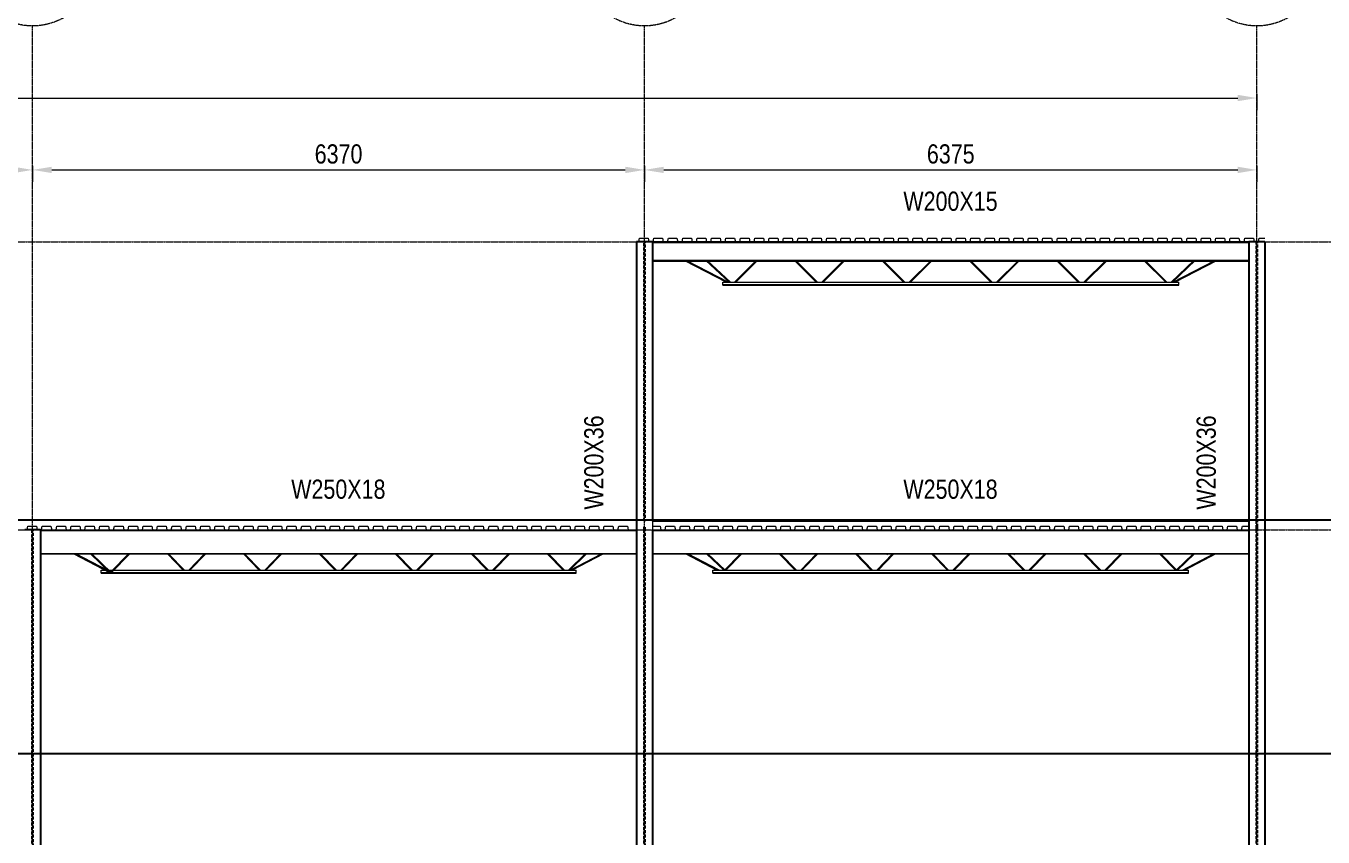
# Model space of a CAD drawing. Header units: millimetres. Extents: x -31954 to 493870, y 99509 to 604061.
# Drawn here: x 305474 to 318977, y 175622 to 184072 of the extents above; entities that cross this region are included whole.
import ezdxf

# ---------------------------------------------------------------- set-up
doc = ezdxf.new("R2010")
doc.units = ezdxf.units.MM
doc.header["$LTSCALE"] = 10
doc.header["$PDMODE"] = 3
doc.header["$PDSIZE"] = 25
doc.linetypes.add('Center', pattern=[2, 1.25, -0.25, 0.25, -0.25])
doc.linetypes.add('Hidden', pattern=[0.375, 0.25, -0.125])
for name, color, linetype, lineweight in [('A-FLOR-LEVL', 6, 'Continuous', 9), ('A-FLOR-OTLN', 6, 'Continuous', 9), ('S-ANNOTATIONS', 1, 'Continuous', 9), ('S-BEAM-STEEL-SECTION', 4, 'Continuous', 20), ('S-COLUMN-STEEL-SECTION', 4, 'Continuous', 25), ('S-GRID', 6, 'Center', 9)]:
    doc.layers.add(name, color=color, linetype=linetype, lineweight=lineweight)
doc.styles.add('AnnoText', font='arial.ttf', dxfattribs={"width": 0.8, "height": 2})
doc.dimstyles.new('DIM ANNO-LR', dxfattribs={"dimscale": 100, "dimtxt": 2, "dimasz": 2, "dimexe": 1.25, "dimexo": 0.625, "dimtad": 1, "dimdec": 0, "dimzin": 9, "dimdsep": 46, "dimtxsty": 'AnnoText', "dimcen": 2.5, "dimclrd": 256, "dimclre": 256, "dimclrt": 256, "dimadec": 0, "dimazin": 0, "dimtfac": 1, "dimtdec": 0, "dimtix": 1, "dimtmove": 2, "dimatfit": 3, "dimfxl": 1, "dimlwd": -1, "dimlwe": -1, "dimarcsym": 0})

# ---------------------------------------------------------------- blocks, each defined once
blk = doc.blocks.new('*D333')
at = {"layer": 'Defpoints', "color": 0, "transparency": 16777216}
for p in [(299168, 182678), (305543, 182678), (305543, 182572)]:
    blk.add_point(p, dxfattribs=at)
at = {"layer": 'S-ANNOTATIONS', "transparency": 16777216}
for p, q in [((299168, 182616), (299168, 182447)), ((299368, 182572), (305343, 182572)), ((305543, 182616), (305543, 182447))]:
    blk.add_line(p, q, dxfattribs=at)
for points in [[(299368, 182605), (299368, 182539), (299168, 182572)], [(305343, 182605), (305343, 182539), (305543, 182572)]]:
    blk.add_solid(points, dxfattribs=at)
at = {"layer": 'S-ANNOTATIONS', "transparency": 16777216, "insert": (302356, 182737), "char_height": 200, "attachment_point": 5, "style": 'AnnoText'}
blk.add_mtext('6375', dxfattribs=at)
blk = doc.blocks.new('*D332')
at = {"layer": 'Defpoints', "color": 0, "transparency": 16777216}
for p in [(305543, 182678), (311913, 182678), (311913, 182572)]:
    blk.add_point(p, dxfattribs=at)
at = {"layer": 'S-ANNOTATIONS', "transparency": 16777216}
for p, q in [((305543, 182616), (305543, 182447)), ((305743, 182572), (311713, 182572)), ((311913, 182616), (311913, 182447))]:
    blk.add_line(p, q, dxfattribs=at)
for points in [[(305743, 182605), (305743, 182539), (305543, 182572)], [(311713, 182605), (311713, 182539), (311913, 182572)]]:
    blk.add_solid(points, dxfattribs=at)
at = {"layer": 'S-ANNOTATIONS', "transparency": 16777216, "insert": (308728, 182737), "char_height": 200, "attachment_point": 5, "style": 'AnnoText'}
blk.add_mtext('6370', dxfattribs=at)
blk = doc.blocks.new('*D331')
at = {"layer": 'Defpoints', "color": 0, "transparency": 16777216}
for p in [(311913, 182678), (318288, 182678), (318288, 182572)]:
    blk.add_point(p, dxfattribs=at)
at = {"layer": 'S-ANNOTATIONS', "transparency": 16777216}
for p, q in [((311913, 182616), (311913, 182447)), ((312113, 182572), (318088, 182572)), ((318288, 182616), (318288, 182447))]:
    blk.add_line(p, q, dxfattribs=at)
for points in [[(312113, 182605), (312113, 182539), (311913, 182572)], [(318088, 182605), (318088, 182539), (318288, 182572)]]:
    blk.add_solid(points, dxfattribs=at)
at = {"layer": 'S-ANNOTATIONS', "transparency": 16777216, "insert": (315101, 182737), "char_height": 200, "attachment_point": 5, "style": 'AnnoText'}
blk.add_mtext('6375', dxfattribs=at)
blk = doc.blocks.new('*D330')
at = {"layer": 'Defpoints', "color": 0, "transparency": 16777216}
for p in [(291223, 183427), (318288, 183427), (318288, 183321)]:
    blk.add_point(p, dxfattribs=at)
at = {"layer": 'S-ANNOTATIONS', "transparency": 16777216}
for p, q in [((291223, 183365), (291223, 183196)), ((291423, 183321), (318088, 183321)), ((318288, 183365), (318288, 183196))]:
    blk.add_line(p, q, dxfattribs=at)
for points in [[(291423, 183354), (291423, 183288), (291223, 183321)], [(318088, 183354), (318088, 183288), (318288, 183321)]]:
    blk.add_solid(points, dxfattribs=at)
at = {"layer": 'S-ANNOTATIONS', "transparency": 16777216, "insert": (304756, 183486), "char_height": 200, "attachment_point": 5, "style": 'AnnoText'}
blk.add_mtext('27065', dxfattribs=at)
blk = doc.blocks.new('Grid - M_Grid Head - Circle-10837-South Elevation')
at = {"layer": 'S-GRID'}
blk.add_circle((-17989, 15650), 650, dxfattribs=at)

msp = doc.modelspace()

# ---------------------------------------------------------------- linework, layer by layer
at = {"layer": 'A-FLOR-LEVL', "linetype": 'Center'}
for p, q in [((287753.2, 181822), (325785.7, 181822)), ((287753.2, 178822), (325785.7, 178822))]:
    msp.add_line(p, q, dxfattribs=at)
at = {"layer": 'A-FLOR-OTLN'}
for p, q in [((311831.1, 181822), (311853.6, 181822)), ((311853.6, 181822), (311861.1, 181862)), ((311861.1, 181862), (311951.1, 181862)), ((311951.1, 181862), (311958.6, 181822)), ((311958.6, 181822), (312003.6, 181822)), ((312003.6, 181822), (312011.1, 181862)), ((312011.1, 181862), (312101.1, 181862)), ((312101.1, 181862), (312108.6, 181822)), ((312108.6, 181822), (312153.6, 181822)), ((312153.6, 181822), (312161.1, 181862)), ((312161.1, 181862), (312251.1, 181862)), ((312251.1, 181862), (312258.6, 181822)), ((312258.6, 181822), (312303.6, 181822)), ((312303.6, 181822), (312311.1, 181862)), ((312311.1, 181862), (312401.1, 181862)), ((312401.1, 181862), (312408.6, 181822)), ((312408.6, 181822), (312453.6, 181822)), ((312453.6, 181822), (312461.1, 181862)), ((312461.1, 181862), (312551.1, 181862)), ((312551.1, 181862), (312558.6, 181822)), ((312558.6, 181822), (312603.6, 181822)), ((312603.6, 181822), (312611.1, 181862)), ((312611.1, 181862), (312701.1, 181862)), ((312701.1, 181862), (312708.6, 181822)), ((312708.6, 181822), (312753.6, 181822)), ((312753.6, 181822), (312761.1, 181862)), ((312761.1, 181862), (312851.1, 181862)), ((312851.1, 181862), (312858.6, 181822)), ((312858.6, 181822), (312903.6, 181822)), ((312903.6, 181822), (312911.1, 181862)), ((312911.1, 181862), (313001.1, 181862)), ((313001.1, 181862), (313008.6, 181822)), ((313008.6, 181822), (313053.6, 181822)), ((313053.6, 181822), (313061.1, 181862)), ((313061.1, 181862), (313151.1, 181862)), ((313151.1, 181862), (313158.6, 181822)), ((313158.6, 181822), (313203.6, 181822)), ((313203.6, 181822), (313211.1, 181862)), ((313211.1, 181862), (313301.1, 181862)), ((313301.1, 181862), (313308.6, 181822)), ((313308.6, 181822), (313353.6, 181822)), ((313353.6, 181822), (313361.1, 181862)), ((313361.1, 181862), (313451.1, 181862)), ((313451.1, 181862), (313458.6, 181822)), ((313458.6, 181822), (313503.6, 181822)), ((313503.6, 181822), (313511.1, 181862)), ((313511.1, 181862), (313601.1, 181862)), ((313601.1, 181862), (313608.6, 181822)), ((313608.6, 181822), (313653.6, 181822)), ((313653.6, 181822), (313661.1, 181862)), ((313661.1, 181862), (313751.1, 181862)), ((313751.1, 181862), (313758.6, 181822)), ((313758.6, 181822), (313803.6, 181822)), ((313803.6, 181822), (313811.1, 181862)), ((313811.1, 181862), (313901.1, 181862)), ((313901.1, 181862), (313908.6, 181822)), ((313908.6, 181822), (313953.6, 181822)), ((313953.6, 181822), (313961.1, 181862)), ((313961.1, 181862), (314051.1, 181862)), ((314051.1, 181862), (314058.6, 181822)), ((314058.6, 181822), (314103.6, 181822)), ((314103.6, 181822), (314111.1, 181862)), ((314111.1, 181862), (314201.1, 181862)), ((314201.1, 181862), (314208.6, 181822)), ((314208.6, 181822), (314253.6, 181822)), ((314253.6, 181822), (314261.1, 181862)), ((314261.1, 181862), (314351.1, 181862)), ((314351.1, 181862), (314358.6, 181822)), ((314358.6, 181822), (314403.6, 181822)), ((314403.6, 181822), (314411.1, 181862)), ((314411.1, 181862), (314501.1, 181862)), ((314501.1, 181862), (314508.6, 181822)), ((314508.6, 181822), (314553.6, 181822)), ((314553.6, 181822), (314561.1, 181862)), ((314561.1, 181862), (314651.1, 181862)), ((314651.1, 181862), (314658.6, 181822)), ((314658.6, 181822), (314703.6, 181822)), ((314703.6, 181822), (314711.1, 181862)), ((314711.1, 181862), (314801.1, 181862)), ((314801.1, 181862), (314808.6, 181822)), ((314808.6, 181822), (314853.6, 181822)), ((314853.6, 181822), (314861.1, 181862)), ((314861.1, 181862), (314951.1, 181862)), ((314951.1, 181862), (314958.6, 181822)), ((314958.6, 181822), (315003.6, 181822)), ((315003.6, 181822), (315011.1, 181862)), ((315011.1, 181862), (315101.1, 181862)), ((315101.1, 181862), (315108.6, 181822)), ((315108.6, 181822), (315153.6, 181822)), ((315153.6, 181822), (315161.1, 181862)), ((315161.1, 181862), (315251.1, 181862)), ((315251.1, 181862), (315258.6, 181822)), ((315258.6, 181822), (315303.6, 181822)), ((315303.6, 181822), (315311.1, 181862)), ((315311.1, 181862), (315401.1, 181862)), ((315401.1, 181862), (315408.6, 181822)), ((315408.6, 181822), (315453.6, 181822)), ((315453.6, 181822), (315461.1, 181862)), ((315461.1, 181862), (315551.1, 181862)), ((315551.1, 181862), (315558.6, 181822)), ((315558.6, 181822), (315603.6, 181822)), ((315603.6, 181822), (315611.1, 181862)), ((315611.1, 181862), (315701.1, 181862)), ((315701.1, 181862), (315708.6, 181822)), ((315708.6, 181822), (315753.6, 181822)), ((315753.6, 181822), (315761.1, 181862)), ((315761.1, 181862), (315851.1, 181862)), ((315851.1, 181862), (315858.6, 181822)), ((315858.6, 181822), (315903.6, 181822)), ((315903.6, 181822), (315911.1, 181862)), ((315911.1, 181862), (316001.1, 181862)), ((316001.1, 181862), (316008.6, 181822)), ((316008.6, 181822), (316053.6, 181822)), ((316053.6, 181822), (316061.1, 181862)), ((316061.1, 181862), (316151.1, 181862)), ((316151.1, 181862), (316158.6, 181822)), ((316158.6, 181822), (316203.6, 181822)), ((316203.6, 181822), (316211.1, 181862)), ((316211.1, 181862), (316301.1, 181862)), ((316301.1, 181862), (316308.6, 181822)), ((316308.6, 181822), (316353.6, 181822)), ((316353.6, 181822), (316361.1, 181862)), ((316361.1, 181862), (316451.1, 181862)), ((316451.1, 181862), (316458.6, 181822)), ((316458.6, 181822), (316503.6, 181822)), ((316503.6, 181822), (316511.1, 181862)), ((316511.1, 181862), (316601.1, 181862)), ((316601.1, 181862), (316608.6, 181822)), ((316608.6, 181822), (316653.6, 181822)), ((316653.6, 181822), (316661.1, 181862)), ((316661.1, 181862), (316751.1, 181862)), ((316751.1, 181862), (316758.6, 181822)), ((316758.6, 181822), (316803.6, 181822)), ((316803.6, 181822), (316811.1, 181862)), ((316811.1, 181862), (316901.1, 181862)), ((316901.1, 181862), (316908.6, 181822)), ((316908.6, 181822), (316953.6, 181822)), ((316953.6, 181822), (316961.1, 181862)), ((316961.1, 181862), (317051.1, 181862)), ((317051.1, 181862), (317058.6, 181822)), ((317058.6, 181822), (317103.6, 181822)), ((317103.6, 181822), (317111.1, 181862)), ((317111.1, 181862), (317201.1, 181862)), ((317201.1, 181862), (317208.6, 181822)), ((317208.6, 181822), (317253.6, 181822)), ((317253.6, 181822), (317261.1, 181862)), ((317261.1, 181862), (317351.1, 181862)), ((317351.1, 181862), (317358.6, 181822)), ((317358.6, 181822), (317403.6, 181822)), ((317403.6, 181822), (317411.1, 181862)), ((317411.1, 181862), (317501.1, 181862)), ((317501.1, 181862), (317508.6, 181822)), ((317508.6, 181822), (317553.6, 181822)), ((317553.6, 181822), (317561.1, 181862)), ((317561.1, 181862), (317651.1, 181862)), ((317651.1, 181862), (317658.6, 181822)), ((317658.6, 181822), (317703.6, 181822)), ((317703.6, 181822), (317711.1, 181862)), ((317711.1, 181862), (317801.1, 181862)), ((317801.1, 181862), (317808.6, 181822)), ((317808.6, 181822), (317853.6, 181822)), ((317853.6, 181822), (317861.1, 181862)), ((317861.1, 181862), (317951.1, 181862)), ((317951.1, 181862), (317958.6, 181822)), ((317958.6, 181822), (318003.6, 181822)), ((318003.6, 181822), (318011.1, 181862)), ((318011.1, 181862), (318101.1, 181862)), ((318101.1, 181862), (318108.6, 181822)), ((318108.6, 181822), (318153.6, 181822)), ((318153.6, 181822), (318161.1, 181862)), ((318161.1, 181862), (318251.1, 181862)), ((318251.1, 181862), (318258.6, 181822)), ((318258.6, 181822), (318303.6, 181822)), ((318303.6, 181822), (318311.1, 181862)), ((318311.1, 181862), (318370.1, 181862)), ((305441.6, 178822), (305486.6, 178822)), ((305486.6, 178822), (305494.1, 178860)), ((305494.1, 178860), (305584.1, 178860)), ((305584.1, 178860), (305591.6, 178822)), ((305591.6, 178822), (305636.6, 178822)), ((305636.6, 178822), (305644.1, 178860)), ((305644.1, 178860), (305734.1, 178860)), ((305734.1, 178860), (305741.6, 178822)), ((305741.6, 178822), (305786.6, 178822)), ((305786.6, 178822), (305794.1, 178860)), ((305794.1, 178860), (305884.1, 178860)), ((305884.1, 178860), (305891.6, 178822)), ((305891.6, 178822), (305936.6, 178822)), ((305936.6, 178822), (305944.1, 178860)), ((305944.1, 178860), (306034.1, 178860)), ((306034.1, 178860), (306041.6, 178822)), ((306041.6, 178822), (306086.6, 178822)), ((306086.6, 178822), (306094.1, 178860)), ((306094.1, 178860), (306184.1, 178860)), ((306184.1, 178860), (306191.6, 178822)), ((306191.6, 178822), (306236.6, 178822)), ((306236.6, 178822), (306244.1, 178860)), ((306244.1, 178860), (306334.1, 178860)), ((306334.1, 178860), (306341.6, 178822)), ((306341.6, 178822), (306386.6, 178822)), ((306386.6, 178822), (306394.1, 178860)), ((306394.1, 178860), (306484.1, 178860)), ((306484.1, 178860), (306491.6, 178822)), ((306491.6, 178822), (306536.6, 178822)), ((306536.6, 178822), (306544.1, 178860)), ((306544.1, 178860), (306634.1, 178860)), ((306634.1, 178860), (306641.6, 178822)), ((306641.6, 178822), (306686.6, 178822)), ((306686.6, 178822), (306694.1, 178860)), ((306694.1, 178860), (306784.1, 178860)), ((306784.1, 178860), (306791.6, 178822)), ((306791.6, 178822), (306836.6, 178822)), ((306836.6, 178822), (306844.1, 178860)), ((306844.1, 178860), (306934.1, 178860)), ((306934.1, 178860), (306941.6, 178822)), ((306941.6, 178822), (306986.6, 178822)), ((306986.6, 178822), (306994.1, 178860)), ((306994.1, 178860), (307084.1, 178860)), ((307084.1, 178860), (307091.6, 178822)), ((307091.6, 178822), (307136.6, 178822)), ((307136.6, 178822), (307144.1, 178860)), ((307144.1, 178860), (307234.1, 178860)), ((307234.1, 178860), (307241.6, 178822)), ((307241.6, 178822), (307286.6, 178822)), ((307286.6, 178822), (307294.1, 178860)), ((307294.1, 178860), (307384.1, 178860)), ((307384.1, 178860), (307391.6, 178822)), ((307391.6, 178822), (307436.6, 178822)), ((307436.6, 178822), (307444.1, 178860)), ((307444.1, 178860), (307534.1, 178860)), ((307534.1, 178860), (307541.6, 178822)), ((307541.6, 178822), (307586.6, 178822)), ((307586.6, 178822), (307594.1, 178860)), ((307594.1, 178860), (307684.1, 178860)), ((307684.1, 178860), (307691.6, 178822)), ((307691.6, 178822), (307736.6, 178822)), ((307736.6, 178822), (307744.1, 178860)), ((307744.1, 178860), (307834.1, 178860)), ((307834.1, 178860), (307841.6, 178822)), ((307841.6, 178822), (307886.6, 178822)), ((307886.6, 178822), (307894.1, 178860)), ((307894.1, 178860), (307984.1, 178860)), ((307984.1, 178860), (307991.6, 178822)), ((307991.6, 178822), (308036.6, 178822)), ((308036.6, 178822), (308044.1, 178860)), ((308044.1, 178860), (308134.1, 178860)), ((308134.1, 178860), (308141.6, 178822)), ((308141.6, 178822), (308186.6, 178822)), ((308186.6, 178822), (308194.1, 178860)), ((308194.1, 178860), (308284.1, 178860)), ((308284.1, 178860), (308291.6, 178822)), ((308291.6, 178822), (308336.6, 178822)), ((308336.6, 178822), (308344.1, 178860)), ((308344.1, 178860), (308434.1, 178860)), ((308434.1, 178860), (308441.6, 178822)), ((308441.6, 178822), (308486.6, 178822)), ((308486.6, 178822), (308494.1, 178860)), ((308494.1, 178860), (308584.1, 178860)), ((308584.1, 178860), (308591.6, 178822)), ((308591.6, 178822), (308636.6, 178822)), ((308636.6, 178822), (308644.1, 178860)), ((308644.1, 178860), (308734.1, 178860)), ((308734.1, 178860), (308741.6, 178822)), ((308741.6, 178822), (308786.6, 178822)), ((308786.6, 178822), (308794.1, 178860)), ((308794.1, 178860), (308884.1, 178860)), ((308884.1, 178860), (308891.6, 178822)), ((308891.6, 178822), (308936.6, 178822)), ((308936.6, 178822), (308944.1, 178860)), ((308944.1, 178860), (309034.1, 178860)), ((309034.1, 178860), (309041.6, 178822)), ((309041.6, 178822), (309086.6, 178822)), ((309086.6, 178822), (309094.1, 178860)), ((309094.1, 178860), (309184.1, 178860)), ((309184.1, 178860), (309191.6, 178822)), ((309191.6, 178822), (309236.6, 178822)), ((309236.6, 178822), (309244.1, 178860)), ((309244.1, 178860), (309334.1, 178860)), ((309334.1, 178860), (309341.6, 178822)), ((309341.6, 178822), (309386.6, 178822)), ((309386.6, 178822), (309394.1, 178860)), ((309394.1, 178860), (309484.1, 178860)), ((309484.1, 178860), (309491.6, 178822)), ((309491.6, 178822), (309536.6, 178822)), ((309536.6, 178822), (309544.1, 178860)), ((309544.1, 178860), (309634.1, 178860)), ((309634.1, 178860), (309641.6, 178822)), ((309641.6, 178822), (309686.6, 178822)), ((309686.6, 178822), (309694.1, 178860)), ((309694.1, 178860), (309784.1, 178860)), ((309784.1, 178860), (309791.6, 178822)), ((309791.6, 178822), (309836.6, 178822)), ((309836.6, 178822), (309844.1, 178860)), ((309844.1, 178860), (309934.1, 178860)), ((309934.1, 178860), (309941.6, 178822)), ((309941.6, 178822), (309986.6, 178822)), ((309986.6, 178822), (309994.1, 178860)), ((309994.1, 178860), (310084.1, 178860)), ((310084.1, 178860), (310091.6, 178822)), ((310091.6, 178822), (310136.6, 178822)), ((310136.6, 178822), (310144.1, 178860)), ((310144.1, 178860), (310234.1, 178860)), ((310234.1, 178860), (310241.6, 178822)), ((310241.6, 178822), (310286.6, 178822)), ((310286.6, 178822), (310294.1, 178860)), ((310294.1, 178860), (310384.1, 178860)), ((310384.1, 178860), (310391.6, 178822)), ((310391.6, 178822), (310436.6, 178822)), ((310436.6, 178822), (310444.1, 178860)), ((310444.1, 178860), (310534.1, 178860)), ((310534.1, 178860), (310541.6, 178822)), ((310541.6, 178822), (310586.6, 178822)), ((310586.6, 178822), (310594.1, 178860)), ((310594.1, 178860), (310684.1, 178860)), ((310684.1, 178860), (310691.6, 178822)), ((310691.6, 178822), (310736.6, 178822)), ((310736.6, 178822), (310744.1, 178860)), ((310744.1, 178860), (310834.1, 178860)), ((310834.1, 178860), (310841.6, 178822)), ((310841.6, 178822), (310886.6, 178822)), ((310886.6, 178822), (310894.1, 178860)), ((310894.1, 178860), (310984.1, 178860)), ((310984.1, 178860), (310991.6, 178822)), ((310991.6, 178822), (311036.6, 178822)), ((311036.6, 178822), (311044.1, 178860)), ((311044.1, 178860), (311134.1, 178860)), ((311134.1, 178860), (311141.6, 178822)), ((311141.6, 178822), (311186.6, 178822)), ((311186.6, 178822), (311194.1, 178860)), ((311194.1, 178860), (311284.1, 178860)), ((311284.1, 178860), (311291.6, 178822)), ((311291.6, 178822), (311336.6, 178822)), ((311336.6, 178822), (311344.1, 178860)), ((311344.1, 178860), (311434.1, 178860)), ((311434.1, 178860), (311441.6, 178822)), ((311441.6, 178822), (311486.6, 178822)), ((311486.6, 178822), (311494.1, 178860)), ((311494.1, 178860), (311584.1, 178860)), ((311584.1, 178860), (311591.6, 178822)), ((311591.6, 178822), (311636.6, 178822)), ((311636.6, 178822), (311644.1, 178860)), ((311644.1, 178860), (311734.1, 178860)), ((311734.1, 178860), (311741.6, 178822)), ((311741.6, 178822), (311978.1, 178822)), ((311828.9, 178822), (311830.6, 178830.6)), ((311933.9, 178822), (311978.9, 178822)), ((311995.6, 178912), (318205.6, 178912)), ((311995.6, 178912), (311995.6, 178822)), ((311995.6, 178860), (312076.4, 178860)), ((312076.4, 178860), (312083.9, 178822)), ((312083.9, 178822), (312128.9, 178822)), ((312128.9, 178822), (312136.4, 178860)), ((312136.4, 178860), (312226.4, 178860)), ((312226.4, 178860), (312233.9, 178822)), ((312233.9, 178822), (312278.9, 178822)), ((312278.9, 178822), (312286.4, 178860)), ((312286.4, 178860), (312376.4, 178860)), ((312376.4, 178860), (312383.9, 178822)), ((312383.9, 178822), (312428.9, 178822)), ((312428.9, 178822), (312436.4, 178860)), ((312436.4, 178860), (312526.4, 178860)), ((312526.4, 178860), (312533.9, 178822)), ((312533.9, 178822), (312578.9, 178822)), ((312578.9, 178822), (312586.4, 178860)), ((312586.4, 178860), (312676.4, 178860)), ((312676.4, 178860), (312683.9, 178822)), ((312683.9, 178822), (312728.9, 178822)), ((312728.9, 178822), (312736.4, 178860)), ((312736.4, 178860), (312826.4, 178860)), ((312826.4, 178860), (312833.9, 178822)), ((312833.9, 178822), (312878.9, 178822)), ((312878.9, 178822), (312886.4, 178860)), ((312886.4, 178860), (312976.4, 178860)), ((312976.4, 178860), (312983.9, 178822)), ((312983.9, 178822), (313028.9, 178822)), ((313028.9, 178822), (313036.4, 178860)), ((313036.4, 178860), (313126.4, 178860)), ((313126.4, 178860), (313133.9, 178822)), ((313133.9, 178822), (313178.9, 178822)), ((313178.9, 178822), (313186.4, 178860)), ((313186.4, 178860), (313276.4, 178860)), ((313276.4, 178860), (313283.9, 178822)), ((313283.9, 178822), (313328.9, 178822)), ((313328.9, 178822), (313336.4, 178860)), ((313336.4, 178860), (313426.4, 178860)), ((313426.4, 178860), (313433.9, 178822)), ((313433.9, 178822), (313478.9, 178822)), ((313478.9, 178822), (313486.4, 178860)), ((313486.4, 178860), (313576.4, 178860)), ((313576.4, 178860), (313583.9, 178822)), ((313583.9, 178822), (313628.9, 178822)), ((313628.9, 178822), (313636.4, 178860)), ((313636.4, 178860), (313726.4, 178860)), ((313726.4, 178860), (313733.9, 178822)), ((313733.9, 178822), (313778.9, 178822)), ((313778.9, 178822), (313786.4, 178860)), ((313786.4, 178860), (313876.4, 178860)), ((313876.4, 178860), (313883.9, 178822)), ((313883.9, 178822), (313928.9, 178822)), ((313928.9, 178822), (313936.4, 178860)), ((313936.4, 178860), (314026.4, 178860)), ((314026.4, 178860), (314033.9, 178822)), ((314033.9, 178822), (314078.9, 178822)), ((314078.9, 178822), (314086.4, 178860)), ((314086.4, 178860), (314176.4, 178860)), ((314176.4, 178860), (314183.9, 178822)), ((314183.9, 178822), (314228.9, 178822)), ((314228.9, 178822), (314236.4, 178860)), ((314236.4, 178860), (314326.4, 178860)), ((314326.4, 178860), (314333.9, 178822)), ((314333.9, 178822), (314378.9, 178822)), ((314378.9, 178822), (314386.4, 178860)), ((314386.4, 178860), (314476.4, 178860)), ((314476.4, 178860), (314483.9, 178822)), ((314483.9, 178822), (314528.9, 178822)), ((314528.9, 178822), (314536.4, 178860)), ((314536.4, 178860), (314626.4, 178860)), ((314626.4, 178860), (314633.9, 178822)), ((314633.9, 178822), (314678.9, 178822)), ((314678.9, 178822), (314686.4, 178860)), ((314686.4, 178860), (314776.4, 178860)), ((314776.4, 178860), (314783.9, 178822)), ((314783.9, 178822), (314828.9, 178822)), ((314828.9, 178822), (314836.4, 178860)), ((314836.4, 178860), (314926.4, 178860)), ((314926.4, 178860), (314933.9, 178822)), ((314933.9, 178822), (314978.9, 178822)), ((314978.9, 178822), (314986.4, 178860)), ((314986.4, 178860), (315076.4, 178860)), ((315076.4, 178860), (315083.9, 178822)), ((315083.9, 178822), (315128.9, 178822)), ((315128.9, 178822), (315136.4, 178860)), ((315136.4, 178860), (315226.4, 178860)), ((315226.4, 178860), (315233.9, 178822)), ((315233.9, 178822), (315278.9, 178822)), ((315278.9, 178822), (315286.4, 178860)), ((315286.4, 178860), (315376.4, 178860)), ((315376.4, 178860), (315383.9, 178822)), ((315383.9, 178822), (315428.9, 178822)), ((315428.9, 178822), (315436.4, 178860)), ((315436.4, 178860), (315526.4, 178860)), ((315526.4, 178860), (315533.9, 178822)), ((315533.9, 178822), (315578.9, 178822)), ((315578.9, 178822), (315586.4, 178860)), ((315586.4, 178860), (315676.4, 178860)), ((315676.4, 178860), (315683.9, 178822)), ((315683.9, 178822), (315728.9, 178822)), ((315728.9, 178822), (315736.4, 178860)), ((315736.4, 178860), (315826.4, 178860)), ((315826.4, 178860), (315833.9, 178822)), ((315833.9, 178822), (315878.9, 178822)), ((315878.9, 178822), (315886.4, 178860)), ((315886.4, 178860), (315976.4, 178860)), ((315976.4, 178860), (315983.9, 178822)), ((315983.9, 178822), (316028.9, 178822)), ((316028.9, 178822), (316036.4, 178860)), ((316036.4, 178860), (316126.4, 178860)), ((316126.4, 178860), (316133.9, 178822)), ((316133.9, 178822), (316178.9, 178822)), ((316178.9, 178822), (316186.4, 178860)), ((316186.4, 178860), (316276.4, 178860)), ((316276.4, 178860), (316283.9, 178822)), ((316283.9, 178822), (316328.9, 178822)), ((316328.9, 178822), (316336.4, 178860)), ((316336.4, 178860), (316426.4, 178860)), ((316426.4, 178860), (316433.9, 178822)), ((316433.9, 178822), (316478.9, 178822)), ((316478.9, 178822), (316486.4, 178860)), ((316486.4, 178860), (316576.4, 178860)), ((316576.4, 178860), (316583.9, 178822)), ((316583.9, 178822), (316628.9, 178822)), ((316628.9, 178822), (316636.4, 178860)), ((316636.4, 178860), (316726.4, 178860)), ((316726.4, 178860), (316733.9, 178822)), ((316733.9, 178822), (316778.9, 178822)), ((316778.9, 178822), (316786.4, 178860)), ((316786.4, 178860), (316876.4, 178860)), ((316876.4, 178860), (316883.9, 178822)), ((316883.9, 178822), (316928.9, 178822)), ((316928.9, 178822), (316936.4, 178860)), ((316936.4, 178860), (317026.4, 178860)), ((317026.4, 178860), (317033.9, 178822)), ((317033.9, 178822), (317078.9, 178822)), ((317078.9, 178822), (317086.4, 178860)), ((317086.4, 178860), (317176.4, 178860)), ((317176.4, 178860), (317183.9, 178822)), ((317183.9, 178822), (317228.9, 178822)), ((317228.9, 178822), (317236.4, 178860)), ((317236.4, 178860), (317326.4, 178860)), ((317326.4, 178860), (317333.9, 178822)), ((317333.9, 178822), (317378.9, 178822)), ((317378.9, 178822), (317386.4, 178860)), ((317386.4, 178860), (317476.4, 178860)), ((317476.4, 178860), (317483.9, 178822)), ((317483.9, 178822), (317528.9, 178822)), ((317528.9, 178822), (317536.4, 178860)), ((317536.4, 178860), (317626.4, 178860)), ((317626.4, 178860), (317633.9, 178822)), ((317633.9, 178822), (317678.9, 178822)), ((317678.9, 178822), (317686.4, 178860)), ((317686.4, 178860), (317776.4, 178860)), ((317776.4, 178860), (317783.9, 178822)), ((317783.9, 178822), (317828.9, 178822)), ((317828.9, 178822), (317836.4, 178860)), ((317836.4, 178860), (317926.4, 178860)), ((317926.4, 178860), (317933.9, 178822)), ((317933.9, 178822), (317978.9, 178822)), ((317933.9, 178822), (317978.9, 178822)), ((317978.9, 178822), (317986.4, 178860)), ((317986.4, 178860), (318076.4, 178860)), ((318076.4, 178860), (318083.9, 178822)), ((318083.9, 178822), (318128.9, 178822)), ((318083.9, 178822), (318128.9, 178822)), ((318128.9, 178822), (318136.4, 178860)), ((318136.4, 178860), (318205.6, 178860)), ((318233.9, 178822), (318278.9, 178822))]:
    msp.add_line(p, q, dxfattribs=at)
at = {"layer": 'Defpoints'}
for points in [[(320057.4, 178375.3), (320057.4, 178924.8), (290440.7, 178924.8), (290440.7, 178375.3)], [(320057.4, 175938.9), (320057.4, 176488.5), (290440.7, 176488.5), (290440.7, 175938.9)]]:
    msp.add_lwpolyline(points, dxfattribs=at)
at = {"layer": 'S-BEAM-STEEL-SECTION'}
for p, q in [((311995.6, 181622), (311995.6, 181822)), ((318205.6, 181822), (311995.6, 181822)), ((311995.6, 181816.8), (318205.6, 181816.8)), ((318205.6, 181622), (318205.6, 181822)), ((318205.6, 181627.2), (311995.6, 181627.2)), ((311995.6, 181622), (318205.6, 181622)), ((312329.4, 181629), (312766.9, 181404)), ((312350.2, 181629), (312787.6, 181404)), ((312792.7, 181404), (312551.9, 181629)), ((312565.8, 181629), (312806.6, 181404)), ((312849.4, 181404), (313076.5, 181629)), ((313090, 181629), (312862.9, 181404)), ((313700.7, 181404), (313473.7, 181629)), ((313487.2, 181629), (313714.2, 181404)), ((313758.8, 181404), (313985.9, 181629)), ((313999.4, 181629), (313772.3, 181404)), ((314610.1, 181404), (314383.1, 181629)), ((314396.6, 181629), (314623.6, 181404)), ((314668.2, 181404), (314895.3, 181629)), ((314908.8, 181629), (314681.7, 181404)), ((315519.5, 181404), (315292.5, 181629)), ((315306, 181629), (315533, 181404)), ((315577.6, 181404), (315804.7, 181629)), ((315818.2, 181629), (315591.1, 181404)), ((316428.9, 181404), (316201.9, 181629)), ((316215.4, 181629), (316442.4, 181404)), ((316487, 181404), (316714.1, 181629)), ((316727.6, 181629), (316500.5, 181404)), ((317338.3, 181404), (317111.3, 181629)), ((317124.8, 181629), (317351.8, 181404)), ((317394.3, 181404), (317631.9, 181629)), ((317408.1, 181404), (317645.7, 181629)), ((317413.6, 181404), (317851.1, 181629)), ((317434.4, 181404), (317871.9, 181629)), ((312727.1, 181372), (312727.1, 181404)), ((312727.1, 181404), (317474.1, 181404)), ((312727.1, 181378.5), (317474.1, 181378.5)), ((312727.1, 181372), (317474.1, 181372)), ((317474.1, 181372), (317474.1, 181404)), ((305625.6, 178571), (305625.6, 178822)), ((305625.6, 178822), (311830.6, 178822)), ((305625.6, 178816.7), (311830.6, 178816.7)), ((311830.6, 178571), (311830.6, 178822)), ((311830.6, 178816.7), (311830.6, 178822)), ((311995.6, 178571), (311995.6, 178822)), ((311995.6, 178822), (318205.6, 178822)), ((311995.6, 178816.7), (318205.6, 178816.7)), ((318205.6, 178571), (318205.6, 178804)), ((318205.9, 178790), (318205.6, 178790)), ((318205.9, 178765), (318205.6, 178765)), ((318205.9, 178758.5), (318205.6, 178758.5)), ((305625.6, 178576.3), (311830.6, 178576.3)), ((305625.6, 178571), (311830.6, 178571)), ((305971.7, 178571), (306344.5, 178378.5)), ((306327.4, 178398), (305992.4, 178571)), ((306144.3, 178571), (306348.1, 178378.5)), ((306361.9, 178378.5), (306158.2, 178571)), ((306542.2, 178571), (306356.7, 178383.4)), ((306365.1, 178378.5), (306555.6, 178571)), ((306945.7, 178571), (307110.9, 178404)), ((307124.3, 178404), (306959, 178571)), ((307333.2, 178571), (307168, 178404)), ((307181.4, 178404), (307346.6, 178571)), ((307736.7, 178571), (307901.9, 178404)), ((307915.3, 178404), (307750, 178571)), ((308124.2, 178571), (307959, 178404)), ((307972.4, 178404), (308137.6, 178571)), ((308527.7, 178571), (308692.9, 178404)), ((308706.3, 178404), (308541, 178571)), ((308915.2, 178571), (308750, 178404)), ((308763.4, 178404), (308928.6, 178571)), ((309318.7, 178571), (309483.9, 178404)), ((309497.3, 178404), (309332, 178571)), ((309706.2, 178571), (309541, 178404)), ((309554.4, 178404), (309719.6, 178571)), ((310109.7, 178571), (310274.9, 178404)), ((310288.3, 178404), (310123, 178571)), ((310497.2, 178571), (310332, 178404)), ((310345.4, 178404), (310510.6, 178571)), ((310900.7, 178571), (311065.9, 178404)), ((311079.3, 178404), (310914, 178571)), ((311121, 178404), (311295.1, 178571)), ((311308.8, 178571), (311134.7, 178404)), ((311140.5, 178404), (311463.9, 178571)), ((311484.6, 178571), (311161.2, 178404)), ((311995.6, 178576.3), (318205.6, 178576.3)), ((311995.6, 178571), (318205.6, 178571)), ((312341.7, 178571), (312665.1, 178404)), ((312685.8, 178404), (312362.4, 178571)), ((312688.5, 178404), (312363.8, 178571)), ((312559.4, 178571), (312738.1, 178404)), ((312749.4, 178406.4), (312573.3, 178571)), ((312912.4, 178571), (312747, 178404)), ((312760.4, 178404), (312925.8, 178571)), ((313316.3, 178571), (313481.7, 178404)), ((313495.1, 178404), (313329.7, 178571)), ((313704.3, 178571), (313538.9, 178404)), ((313552.2, 178404), (313717.6, 178571)), ((314108.1, 178571), (314273.5, 178404)), ((314286.9, 178404), (314121.5, 178571)), ((314496.1, 178571), (314330.7, 178404)), ((314344.1, 178404), (314509.5, 178571)), ((314434.5, 178571), (314443.6, 178562)), ((314450.3, 178568.7), (314448, 178571)), ((314899.9, 178571), (315065.4, 178404)), ((315078.7, 178404), (314913.3, 178571)), ((315287.9, 178571), (315122.5, 178404)), ((315135.9, 178404), (315301.3, 178571)), ((315691.8, 178571), (315857.2, 178404)), ((315870.6, 178404), (315705.2, 178571)), ((315753.2, 178571), (315751, 178568.7)), ((315757.6, 178562), (315766.7, 178571)), ((316079.8, 178571), (315914.4, 178404)), ((315927.7, 178404), (316093.1, 178571)), ((316483.6, 178571), (316649, 178404)), ((316662.4, 178404), (316497, 178571)), ((316871.6, 178571), (316706.2, 178404)), ((316719.6, 178404), (316885, 178571)), ((317275.4, 178571), (317440.9, 178404)), ((317454.2, 178404), (317288.8, 178571)), ((317451.3, 178407), (317624.5, 178571)), ((317638.4, 178571), (317462, 178404)), ((317512.8, 178404), (317837.5, 178571)), ((317515.5, 178404), (317838.9, 178571)), ((317859.6, 178571), (317536.2, 178404)), ((306255.1, 178372), (306255.1, 178404)), ((306255.1, 178404), (311201.1, 178404)), ((306255.1, 178378.5), (311201.1, 178378.5)), ((311201.1, 178372), (311201.1, 178404)), ((312625.1, 178372), (312625.1, 178404)), ((312625.1, 178404), (317576.1, 178404)), ((312625.1, 178378.5), (317576.1, 178378.5)), ((317576.1, 178372), (317576.1, 178404)), ((306255.1, 178372), (311201.1, 178372)), ((312625.1, 178372), (317576.1, 178372))]:
    msp.add_line(p, q, dxfattribs=at)
at = {"layer": 'S-COLUMN-STEEL-SECTION'}
for p, q in [((311830.6, 181822), (311830.6, 178822)), ((311995.6, 181822), (311830.6, 181822)), ((311995.6, 181822), (311995.6, 178912)), ((318205.6, 181822), (318205.6, 178862)), ((318370.6, 181822), (318205.6, 181822)), ((318370.6, 181822), (318370.6, 178852.9)), ((305625.6, 178822), (305460.6, 178822)), ((305625.6, 178822), (305625.6, 170822)), ((311830.6, 178822), (311830.6, 170822)), ((311995.6, 178822), (311995.6, 170822)), ((318205.6, 178908.4), (318205.6, 178905.9)), ((318205.6, 178862), (318205.6, 178822)), ((318205.6, 178822), (318205.6, 170822)), ((318285, 178907), (318285, 178909.6)), ((318285, 178822), (318285, 178846.9)), ((318291.2, 178909.7), (318291.2, 178907.2)), ((318291.2, 178861.1), (318291.2, 178822)), ((318370.6, 178910.9), (318370.6, 178908.6)), ((318370.6, 178852.9), (318370.6, 178822)), ((318370.6, 178822), (318370.6, 170822))]:
    msp.add_line(p, q, dxfattribs=at)
at = {"layer": 'S-COLUMN-STEEL-SECTION', "linetype": 'Hidden'}
for p, q in [((311910, 178912), (311910, 181822)), ((311916.2, 181822), (311916.2, 178912)), ((318285, 178846.9), (318285, 181822)), ((318291.2, 181822), (318291.2, 178861.1)), ((305540, 170822), (305540, 178822)), ((305546.2, 178822), (305546.2, 170822)), ((311910, 178908), (311910, 178910.4)), ((311910, 178822), (311910, 178862)), ((311910, 170822), (311910, 178822)), ((311916.2, 178910.3), (311916.2, 178907.7)), ((311916.2, 178862.2), (311916.2, 178822)), ((311916.2, 178822), (311916.2, 170822)), ((318285, 170822), (318285, 178822)), ((318291.2, 178822), (318291.2, 170822))]:
    msp.add_line(p, q, dxfattribs=at)
at = {"layer": 'S-GRID'}
for p, q in [((305543.1, 167172), (305543.1, 184072)), ((311913.1, 167172), (311913.1, 184072)), ((318288.1, 167172), (318288.1, 184072))]:
    msp.add_line(p, q, dxfattribs=at)

# ---------------------------------------------------------------- block references
for p in [(323532.3, 169072), (329902.3, 169072), (336277.3, 169072)]:
    msp.add_blockref('Grid - M_Grid Head - Circle-10837-South Elevation', p, dxfattribs=at)

# ---------------------------------------------------------------- texts
at = {"layer": 'S-ANNOTATIONS', "char_height": 200, "width": 2156.4, "attachment_point": 2, "line_spacing_factor": 0.938532, "style": 'AnnoText'}
for s, insert in [('\\fArial|b0|i0|c0|p34|;W200X15', (315098.2, 182346.2)), ('\\fArial|b0|i0|c0|p34|;W250X18', (308725.7, 179346.2)), ('\\fArial|b0|i0|c0|p34|;W250X18', (315098.2, 179346.2))]:
    msp.add_mtext(s, dxfattribs=dict(at, insert=insert))
at = {"layer": 'S-ANNOTATIONS', "char_height": 200, "width": 2156.4, "attachment_point": 1, "rotation": 90, "line_spacing_factor": 0.938532, "style": 'AnnoText'}
for insert in [(311285, 179033.2), (317660, 179033.2)]:
    msp.add_mtext('\\fArial|b0|i0|c0|p34|;W200X36', dxfattribs=dict(at, insert=insert))

# ---------------------------------------------------------------- dimensions: what is measured, and where the dimension line sits
at = {"layer": 'S-ANNOTATIONS'}
for base, p1, p2, picture, middle in [((318288.1, 183321.1), (291223.1, 183427.2), (318288.1, 183427.2), '*D330', (304755.6, 183485.8)), ((305543.1, 182572), (299168.1, 182678.1), (305543.1, 182678.1), '*D333', (302355.6, 182736.7)), ((311913.1, 182572), (305543.1, 182678.1), (311913.1, 182678.1), '*D332', (308728.1, 182736.7)), ((318288.1, 182572), (311913.1, 182678.1), (318288.1, 182678.1), '*D331', (315100.6, 182736.7))]:
    dim = msp.add_linear_dim(base=base, p1=p1, p2=p2, dimstyle='DIM ANNO-LR', dxfattribs=at)
    dim.commit()
    dim.dimension.update_dxf_attribs({"geometry": picture, "text_midpoint": middle})

doc.saveas('drawing.dxf')
